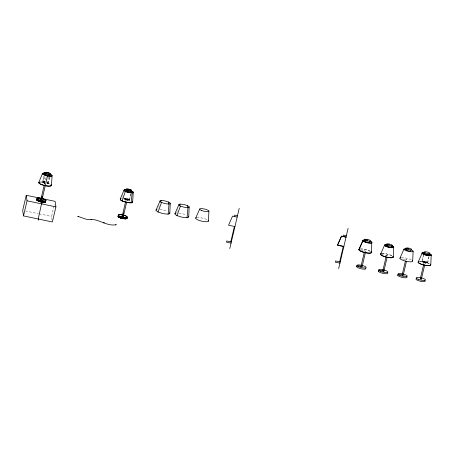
<?xml version="1.0" encoding="UTF-8"?>
<svg xmlns="http://www.w3.org/2000/svg" width="454" height="454" viewBox="0 0 454 454"><rect width="100%" height="100%" fill="white"/><g stroke="black" fill="none" stroke-linecap="round" stroke-linejoin="round"><path stroke-width="0.34" stroke-dasharray="2.27 1.7" d="M44.197 182.36L44.208 182.304A1.243 0.301 13.2 0 1 44.878 182.19M44.384 174.835L42.687 182.082A2.775 0.664 13.2 0 0 44.929 183.297A2.917 0.704 13.2 0 1 42.545 182.048L43.959 176.016M43.544 182.814L45.4 174.909M44.39 184.551L44.872 182.502M48.459 177.355L47.12 182.587M48.084 183.359L49.94 175.454M48.226 183.393L49.957 176.021M52.074 219.912L51.569 216.462L54.469 204.107M125.565 198.988L124.124 198.665L125.548 199.056M125.73 201.224L126.206 199.181L127.279 199.442M126.814 201.451L127.296 199.408L126.223 199.141M129.379 199.925A2.701 0.647 13.2 0 0 125.616 198.443A2.701 0.647 13.2 0 0 125.259 199.516A2.701 0.647 13.2 0 0 129.379 199.925L127.971 199.459A1.243 0.301 13.2 0 0 126.235 198.835A1.243 0.301 13.2 0 0 126.093 199.329A1.243 0.301 13.2 0 0 127.971 199.51L129.384 199.868M129.458 199.885L131.291 192.025M129.577 200.027L131.149 193.325M421.936 261.504L423.667 254.127M423.781 254.285L422.169 261.464L423.61 261.793M423.781 264.001C422.691 260.698 427.293 261.742 424.865 264.234M427.424 262.724L427.447 262.633A2.701 0.647 13.2 0 0 423.633 261.175A2.701 0.647 13.2 0 0 423.366 262.264A2.701 0.647 13.2 0 0 427.441 262.645L426.017 262.264M427.458 262.855A2.775 0.664 13.2 0 0 423.781 261.311A2.775 0.664 13.2 0 0 423.105 262.333A2.775 0.664 13.2 0 0 427.458 262.855L429.336 254.887M427.623 262.832L429.353 255.454M426.005 262.361L426.022 262.298A1.243 0.301 13.2 0 0 424.28 261.635A1.243 0.301 13.2 0 0 424.138 262.134A1.243 0.301 13.2 0 0 426.022 262.316L427.43 262.667M45.962 177.877L44.833 182.366A6.918 1.663 13.2 0 0 40.332 181.975M46.104 177.321L46.246 176.759M122.154 197.428L122.364 196.871M122.784 195.77L122.994 195.22M157.907 208.834L158.123 208.278M158.565 207.166L158.787 206.61M159.008 206.054L159.229 205.497M176.822 212.432L176.6 212.988L177.054 212.983M177.043 211.876L177.259 211.32M177.701 210.208L177.923 209.646M364.658 250.903L365.725 251.158M365.703 251.215L364.647 250.96M387.472 255.801L386.416 255.551L387.495 255.75M405.757 259.569L406.824 259.819L405.757 259.637M425.313 262.253L424.263 262.003M157.317 209.436L157.686 209.39M43.561 182.724L44.645 182.65M47.08 182.536L47.137 182.536A2.917 0.704 13.2 0 1 46.614 183.643M43.663 182.769L44.634 182.718M159.836 209.504L161.187 209.691A8.081 1.941 13.2 0 1 164.098 210.304L167.242 211.309M178.751 213.096L180.102 213.284A8.081 1.941 13.2 0 1 183.013 213.896L186.157 214.901M422.163 261.527L423.593 261.862M360.709 250.114L365.181 251.056M381.201 254.433L386.956 255.642M402.448 258.911L406.285 259.716M25.447 210.957L38.511 213.709M39.197 213.857L51.569 216.462M360.243 249.03A6.339 1.521 13.2 0 1 370.56 251.471M360.493 248.923A6.56 1.578 13.2 0 1 370.68 251.437M401.291 257.605A6.56 1.578 13.2 0 1 411.528 259.949M404.162 275.589A4.756 1.141 13.2 0 1 404.752 275.794M381.893 253.57A6.487 1.561 13.2 0 1 392.114 255.857M381.962 253.531A6.56 1.578 13.2 0 1 392.199 255.874M419.4 261.47A6.487 1.561 13.2 0 1 429.961 263.973A6.56 1.578 13.2 0 0 419.468 261.436M196.803 217.545A6.56 1.578 13.2 0 1 207.041 219.702M123.919 198.636A2.917 0.704 13.2 0 0 127.426 200.214A2.917 0.704 13.2 0 0 129.021 199.437A2.917 0.704 13.2 0 0 124.294 198.455A2.701 0.647 13.2 0 1 128.578 199.141A2.701 0.647 13.2 0 1 127.761 200.061A2.701 0.647 13.2 0 1 124.135 198.619M121.473 198.704A6.838 1.64 13.2 0 1 121.837 198.659M121.814 198.653A6.844 1.646 13.2 0 1 122.041 198.653M123.687 198.744A6.844 1.646 13.2 0 1 130.559 200.475M123.692 198.648A6.918 1.663 13.2 0 1 130.514 200.345M40.264 182.088A6.844 1.646 13.2 0 1 44.827 182.468M47.051 183.07A6.844 1.646 13.2 0 1 49.968 184.256M47.097 182.979A6.918 1.663 13.2 0 1 49.946 184.125M47.051 182.474A2.775 0.664 13.2 0 1 46.524 183.518M44.946 183.223A2.775 0.664 13.2 0 1 42.71 181.986A2.775 0.664 13.2 0 1 45.536 181.997M44.838 182.724A1.243 0.301 13.2 0 1 44.208 182.309M47.034 182.542A2.775 0.664 13.2 0 1 46.552 183.592M42.687 182.082A2.775 0.664 13.2 0 1 45.281 182.014M42.545 182.048A2.917 0.704 13.2 0 1 45.275 181.98M423.014 262.344A2.917 0.704 13.2 0 0 427.6 262.889A2.917 0.704 13.2 0 0 423.73 261.266A2.917 0.704 13.2 0 0 423.014 262.344M126.036 199.385A1.243 0.301 13.2 0 0 127.954 199.59A1.243 0.301 13.2 0 0 126.263 198.909A1.243 0.301 13.2 0 0 126.036 199.385"/><path stroke-width="0.68" d="M44.464 202.109L43.839 202.149C42.744 202.143 44.974 202.319 44.146 201.985L44.01 202.325L44.424 202.109M169.785 213.397L170.239 203.483M188.716 216.904L189.165 207.013M208.454 221.126L208.908 211.104M371.361 252.356L371.809 242.527M393.272 256.975L393.72 247.18L391.155 246.636M412.675 261.061L413.123 251.193M430.778 264.875L431.226 255.08L428.377 254.478M91.033 219.713L91.038 219.764M91.379 219.815L91.39 219.617M51.472 185.368L52.085 175.681M132.642 202.053L133.255 192.343M78.207 216.269L77.997 216.66L77.952 216.297M103.943 222.556L103.835 223.016L104.119 222.715M38.232 220.19L38.522 217.892A4.495 0.409 -78.1 0 1 38.817 216.297L41.428 204.209L42.023 203.511L40.815 202.592L41.257 202.161L41.161 201.417A10.3 0.942 -78.1 0 1 41.155 201.349M156.42 209.686L156.085 209.958A8.081 1.941 13.2 0 0 156.193 210.718L158.066 212.012L161.698 213.221A8.081 1.941 13.2 0 0 164.609 213.834L168.111 214.129L169.036 204.045L170.188 203.613A6.288 1.51 13.2 0 0 170.102 203.04L168.746 202.081L166.028 201.19A6.288 1.51 13.2 0 0 163.843 200.725L161.215 200.492L160.063 200.923L156.011 210.123M175.59 213.17L175 213.55A8.081 1.941 13.2 0 0 175.108 214.311L176.981 215.61L180.613 216.813A8.081 1.941 13.2 0 0 183.524 217.426L187.025 217.727L187.95 207.637L189.102 207.206A6.288 1.51 13.2 0 0 189.017 206.638L187.661 205.673L184.943 204.782A6.288 1.51 13.2 0 0 182.758 204.323L180.13 204.084L178.978 204.521A6.288 1.51 13.2 0 0 179.058 205.089L180.414 206.054L183.138 206.945A6.288 1.51 13.2 0 0 185.323 207.404L187.95 207.637M131.121 202.796L132.159 192.91M168.559 203.846L168.746 202.081M187.474 207.444L187.661 205.673M131.83 191.719L131.898 191.134A5.312 1.277 13.2 0 0 131.257 190.901M39.294 182.287A6.844 1.646 13.2 0 0 38.8 182.78A6.844 1.646 13.2 0 0 45.304 185.737L47.454 175.919A5.312 1.277 13.2 0 0 52.028 175.664A5.312 1.277 13.2 0 0 49.713 174.211M41.365 198.466L26.241 195.277L22.7 210.378L23.5 215.9L52.375 221.983L55.916 206.876L55.11 201.36L42.738 198.756M23.5 215.9L27.047 200.799L26.241 195.277M38.721 201.026L38.045 200.719L38.681 201.281M38.993 201.048L38.533 201.287L38.074 200.776M44.231 185.232L40.871 199.544L41.422 199.556L41.155 199.72A1.317 0.812 -65.6 0 1 40.854 200.118L40.673 200.276M41.2 200.549L42.233 196.151M45.292 185.527L41.899 200.078M44.151 201.968L43.533 202.002M123.284 216.484L122.211 216.229L125.565 201.905M122.188 218.266L123.119 218.567L122.194 218.226A4.336 1.044 13.2 0 0 126.779 218.158M122.699 216.564L123.584 212.795M126.655 202.132L123.301 216.444L122.228 216.183M126.558 218.158L126.433 218.408M230.791 241.823L234.4 226.438M229.775 248.588L239.207 208.386M339.683 261.827L343.286 246.443M338.661 268.592L348.093 228.39M356.662 266.646L356.94 265.465L361.577 266.441M361.032 266.322L364.324 252.276M365.408 252.532L362.116 266.577L361.032 266.333M378.432 271.231L378.71 270.051L383.346 271.027M386.093 256.868L382.801 270.913L383.874 271.174M383.885 271.163L387.177 257.117M397.761 275.306L398.039 274.125L402.675 275.101M405.428 260.937L402.131 274.982L403.203 275.249L406.512 261.192M423.622 264.676L420.308 278.813L420.637 278.756M421.091 278.858L421.363 279.085L424.711 264.903M122.081 200.889L125.349 191.474M158.066 212.012L161.499 202.456L160.143 201.497A6.288 1.51 13.2 0 1 160.063 200.923M176.981 215.61L180.414 206.054M124.884 190.254L125.094 189.698M160.551 202.161L161.215 200.492M179.466 205.753L180.13 204.084M38.686 182.673L42.46 173.649A5.312 1.277 13.2 0 1 45.167 173.156M120.253 199.113L124.021 190.147M199.681 209.044L195.68 218.119M358.791 249.711L362.797 240.592L365.43 241.148M359.006 249.757L362.996 240.671M380.56 254.297L384.566 245.177L388.022 245.977M399.889 258.371L403.895 249.252L406.529 249.808M418.134 262.213L422.112 253.162L425.245 253.82M174.955 213.635L178.944 204.578M118.721 216.694C118.449 217.602 118.324 215.616 118.46 216.938M116.184 224.673L115.838 224.577L115.861 224.98M118.659 216.978L118.437 216.626L118.857 216.717M40.945 199.317L41.779 199.437M41.893 200.118C40.145 200.118 41.513 199.647 41.348 199.817M123.193 216.104L122.257 216.047M122.132 216.462L123.25 216.717M123.21 216.779L122.143 216.524M123.113 218.425L122.801 218.805L122.188 218.226M122.262 215.962L123.312 216.303M361.049 266.288L362.116 266.543M382.818 270.879L383.885 271.129M41.07 199.51L41.808 199.448M403.18 275.26L402.148 275.016M421.352 279.091L420.313 278.835M116.003 224.775C106.355 226.597 98.234 217.971 88.405 219.6A6.254 1.504 13.2 0 1 86.084 219.208L78.054 216.416M121.309 216.785L121.99 216.598A1.317 1.271 -8.3 0 0 122.387 216.269L122.813 216.206M168.111 214.129L169.711 213.567A8.081 1.941 13.2 0 0 169.603 212.807M187.025 217.727L188.626 217.16A8.081 1.941 13.2 0 0 188.518 216.399L188.325 216.183M38.034 200.753L38.953 201.037L38.539 201.292M43.697 202.336L44.157 202.393M169.036 204.045L166.408 203.806A6.288 1.51 13.2 0 1 164.223 203.347L161.499 202.456M346.379 235.705L343.508 235.104L343.678 236.562M367.729 240.206L364.857 239.604L365.027 241.063M389.498 244.797L386.626 244.19L386.797 245.648M408.827 248.866L405.955 248.264L406.126 249.723M346.061 237.062L341.442 236.091L337.441 245.211L343.831 246.556M346.027 237.204L341.527 236.256L337.64 245.109L343.865 246.42M237.487 215.701L234.616 215.1L234.792 216.558M237.17 217.057L232.556 216.087L228.555 225.207L234.945 226.552M340.222 261.941L335.591 260.965L335.313 262.145L339.944 263.121M122.217 218.283L122.342 218.652L123.079 218.561M231.336 241.937L226.705 240.961L226.427 242.141L231.058 243.117M27.047 200.799L55.916 206.876M41.428 199.834L40.871 199.595M41.393 199.618L41.944 199.794M126.865 218.124A4.472 1.073 13.2 0 1 122.285 218.334A4.472 1.073 13.2 0 1 118.278 216.11A4.495 1.078 13.2 0 0 122.228 218.346A4.495 1.078 13.2 0 0 126.882 218.147M126.916 217.988A4.648 1.118 13.2 0 1 122.376 218.419A4.648 1.118 13.2 0 1 118.222 216.002M126.944 217.801A4.756 1.141 13.2 0 1 122.393 218.34A4.756 1.141 13.2 0 1 118.261 215.815M370.055 241.256A4.512 1.084 13.2 0 1 370.538 243.032A4.512 1.084 13.2 0 1 363.909 241.466A4.512 1.084 13.2 0 1 365.243 240.115M371.213 252.044A6.339 1.521 13.2 0 1 364.817 252.532A6.339 1.521 13.2 0 1 359.352 249.252M371.088 251.737A6.56 1.578 13.2 0 1 365.198 252.674A6.56 1.578 13.2 0 1 359.267 249.138M370.299 241.29A4.739 1.141 13.2 0 1 370.566 243.111A4.739 1.141 13.2 0 1 363.62 241.397A4.739 1.141 13.2 0 1 365.334 240.064M365.697 268.218A4.756 1.141 13.2 0 1 361.14 268.762A4.756 1.141 13.2 0 1 357.009 266.231M369.539 241.761A2.446 0.585 13.2 0 1 367.417 242.164A2.446 0.585 13.2 0 1 365.277 240.824M412.476 260.675A6.56 1.578 13.2 0 1 405.615 261.175A6.56 1.578 13.2 0 1 400.559 257.736M411.137 249.842A4.739 1.141 13.2 0 1 411.897 251.76A4.739 1.141 13.2 0 1 404.917 250.165A4.739 1.141 13.2 0 1 406.143 248.701M406.54 276.668A4.756 1.141 13.2 0 1 402.244 277.422A4.756 1.141 13.2 0 1 398.402 274.806M410.637 250.421A2.446 0.585 13.2 0 1 409.922 251.017A2.446 0.585 13.2 0 1 406.846 250.29A2.446 0.585 13.2 0 1 406.546 249.45M392.858 256.323A6.56 1.578 13.2 0 1 386.74 257.214A6.56 1.578 13.2 0 1 381.224 253.661A6.487 1.561 13.2 0 0 386.564 257.151A6.487 1.561 13.2 0 0 392.965 256.47M392.069 245.875A4.739 1.141 13.2 0 1 392.335 247.697A4.739 1.141 13.2 0 1 385.389 245.983A4.739 1.141 13.2 0 1 387.103 244.649M387.466 272.809A4.756 1.141 13.2 0 1 382.745 273.308A4.756 1.141 13.2 0 1 378.914 270.771M391.229 246.289A2.446 0.585 13.2 0 1 389.271 246.772A2.446 0.585 13.2 0 1 387.046 245.41M391.898 245.898A4.676 1.124 13.2 0 1 392.404 247.742A4.676 1.124 13.2 0 1 385.542 246.119A4.676 1.124 13.2 0 1 386.916 244.723M429.405 253.803A4.676 1.124 13.2 0 1 429.904 255.647A4.676 1.124 13.2 0 1 423.043 254.024A4.739 1.141 13.2 0 1 424.32 252.526M424.422 252.623A4.676 1.124 13.2 0 0 423.043 254.024A4.739 1.141 13.2 0 0 430.069 255.591A4.739 1.141 13.2 0 0 429.308 253.673M418.73 261.606A6.487 1.561 13.2 0 0 423.769 264.983A6.487 1.561 13.2 0 0 430.63 264.557A6.56 1.578 13.2 0 1 423.786 265.005A6.56 1.578 13.2 0 1 418.73 261.561M428.843 254.348A2.775 0.664 13.2 0 1 428.349 255.165A2.775 0.664 13.2 0 1 424.666 254.291A2.775 0.664 13.2 0 1 424.649 253.355M428.809 254.115A2.917 0.704 13.2 0 1 428.542 255.074A2.917 0.704 13.2 0 1 424.524 254.121A2.917 0.704 13.2 0 1 424.791 253.167M424.853 280.606A4.756 1.141 13.2 0 1 420.251 281.213A4.756 1.141 13.2 0 1 416.579 278.637M428.814 254.251A2.446 0.585 13.2 0 1 428.094 254.847A2.446 0.585 13.2 0 1 425.023 254.115A2.446 0.585 13.2 0 1 424.723 253.275M208.131 220.445A6.56 1.578 13.2 0 1 201.627 221.138A6.56 1.578 13.2 0 1 196.338 217.642M130.429 191.361A2.775 0.664 13.2 0 1 130.633 192.354A2.775 0.664 13.2 0 1 126.893 191.611A2.775 0.664 13.2 0 1 126.428 190.567A2.446 0.585 13.2 0 0 128.896 191.906A2.446 0.585 13.2 0 0 130.593 191.333M130.763 191.316A2.917 0.704 13.2 0 1 130.644 192.269A2.917 0.704 13.2 0 1 126.757 191.452A2.917 0.704 13.2 0 1 126.343 190.385M120.753 198.88A6.844 1.646 13.2 0 0 122.154 200.963A6.844 1.646 13.2 0 0 131.007 202.83A6.844 1.646 13.2 0 0 132.313 201.621M120.747 198.761A6.918 1.663 13.2 0 0 122.126 200.889A6.918 1.663 13.2 0 0 131.081 202.773A6.918 1.663 13.2 0 0 132.307 201.457M125.457 191.418A5.238 1.26 13.2 0 1 125.202 189.687A5.238 1.26 13.2 0 1 126.462 189.749M131.41 190.918A5.238 1.26 13.2 0 1 131.825 191.083A5.238 1.26 13.2 0 1 132.069 192.808A5.238 1.26 13.2 0 1 125.446 191.412M126.422 189.783A5.312 1.277 13.2 0 0 125.134 189.721A5.312 1.277 13.2 0 0 125.395 191.474A5.312 1.277 13.2 0 0 132.114 192.893A5.312 1.277 13.2 0 0 131.853 191.134M122.262 218.192A4.336 1.044 13.2 0 1 118.346 216.149M118.766 215.877A4.336 1.044 13.2 0 1 118.908 215.843M126.683 218.147A4.319 1.039 13.2 0 1 122.574 218.442A4.319 1.039 13.2 0 1 118.324 216.337M45.292 185.731A6.844 1.646 13.2 0 0 51.325 185.419A6.844 1.646 13.2 0 0 51.035 185.005M47.46 175.908A5.312 1.277 13.2 0 1 42.523 173.661M42.602 173.621A5.238 1.26 13.2 0 0 47.471 175.829A5.238 1.26 13.2 0 0 51.972 175.59A5.238 1.26 13.2 0 0 49.69 174.16M42.602 173.621A5.238 1.26 13.2 0 1 45.218 173.122M39.311 182.162A6.918 1.663 13.2 0 0 38.749 182.69A6.918 1.663 13.2 0 0 45.326 185.675A6.918 1.663 13.2 0 0 51.41 185.351A6.918 1.663 13.2 0 0 51.024 184.846M49.242 174.694A2.446 0.585 13.2 0 1 48.958 175.403A2.446 0.585 13.2 0 1 45.888 174.784A2.446 0.585 13.2 0 1 45.15 173.865M49.248 174.801A2.775 0.664 13.2 0 1 49.168 175.715A2.775 0.664 13.2 0 1 45.462 174.938A2.775 0.664 13.2 0 1 45.099 173.922M49.554 174.75A2.917 0.704 13.2 0 1 49.106 175.63A2.917 0.704 13.2 0 1 45.213 174.716A2.917 0.704 13.2 0 1 45.184 173.729M45.536 201.383A4.472 1.073 13.2 0 1 40.9 201.582A4.472 1.073 13.2 0 1 36.978 199.346A4.648 1.118 13.2 0 0 40.86 201.741A4.648 1.118 13.2 0 0 45.565 201.349M45.599 201.162A4.756 1.141 13.2 0 1 40.383 201.536A4.756 1.141 13.2 0 1 37.58 199.034M45.434 201.349A4.472 1.073 13.2 0 1 41.013 201.712A4.472 1.073 13.2 0 1 37.007 199.408A4.495 1.078 13.2 0 0 41.008 201.735A4.495 1.078 13.2 0 0 45.428 201.338M45.406 201.36A4.336 1.044 13.2 0 1 41.059 201.587A4.336 1.044 13.2 0 1 37.041 199.442M45.275 201.355A4.336 1.044 13.2 0 1 41.325 201.809A4.336 1.044 13.2 0 1 36.995 199.607M45.247 201.372A4.319 1.039 13.2 0 1 41.32 201.826A4.319 1.039 13.2 0 1 37.012 199.635M118.823 216.473L118.403 216.422L118.812 216.518M120.055 216.575A4.756 1.141 13.2 0 0 127.392 217.37A4.756 1.141 13.2 0 0 120.895 214.742A4.756 1.141 13.2 0 0 120.055 216.575M120.14 216.467A4.648 1.118 13.2 0 0 127.307 217.239A4.648 1.118 13.2 0 0 120.963 214.674A4.648 1.118 13.2 0 0 120.14 216.467M358.847 266.787A4.756 1.141 13.2 0 0 366.185 267.576A4.756 1.141 13.2 0 0 359.687 264.954A4.756 1.141 13.2 0 0 358.847 266.787M366.038 240.421A2.945 0.709 13.2 0 0 370.589 240.915A2.945 0.709 13.2 0 0 366.56 239.286A2.945 0.709 13.2 0 0 366.038 240.421M399.946 275.447A4.756 1.141 13.2 0 0 407.289 276.236A4.756 1.141 13.2 0 0 400.791 273.614A4.756 1.141 13.2 0 0 399.946 275.447M407.136 249.081A2.945 0.709 13.2 0 0 411.687 249.575A2.945 0.709 13.2 0 0 407.658 247.946A2.945 0.709 13.2 0 0 407.136 249.081M380.617 271.373A4.756 1.141 13.2 0 0 387.96 272.167A4.756 1.141 13.2 0 0 381.456 269.54A4.756 1.141 13.2 0 0 380.617 271.373M387.807 245.007A2.945 0.709 13.2 0 0 392.358 245.501A2.945 0.709 13.2 0 0 388.329 243.872A2.945 0.709 13.2 0 0 387.807 245.007M418.123 279.278A4.756 1.141 13.2 0 0 425.46 280.067A4.756 1.141 13.2 0 0 418.963 277.445A4.756 1.141 13.2 0 0 418.123 279.278M425.313 252.912A2.945 0.709 13.2 0 0 429.859 253.4A2.945 0.709 13.2 0 0 425.835 251.777A2.945 0.709 13.2 0 0 425.313 252.912M201.576 210.474A4.739 1.141 13.2 0 0 208.885 211.263A4.739 1.141 13.2 0 0 202.416 208.653A4.739 1.141 13.2 0 0 201.576 210.474M127.353 190.095A2.792 0.67 13.2 0 0 131.666 190.561A2.792 0.67 13.2 0 0 127.846 189.023A2.792 0.67 13.2 0 0 127.353 190.095M127.262 190.243A2.894 0.698 13.2 0 0 131.734 190.725A2.894 0.698 13.2 0 0 127.773 189.125A2.894 0.698 13.2 0 0 127.262 190.243M46.002 173.456A2.792 0.67 13.2 0 0 50.315 173.922A2.792 0.67 13.2 0 0 46.495 172.378A2.792 0.67 13.2 0 0 46.002 173.456M45.911 173.598A2.894 0.698 13.2 0 0 50.383 174.081A2.894 0.698 13.2 0 0 46.427 172.486A2.894 0.698 13.2 0 0 45.911 173.598M38.704 199.936A4.756 1.141 13.2 0 0 46.041 200.725A4.756 1.141 13.2 0 0 39.543 198.103A4.756 1.141 13.2 0 0 38.704 199.936M38.789 199.822A4.648 1.118 13.2 0 0 45.956 200.594A4.648 1.118 13.2 0 0 39.611 198.029A4.648 1.118 13.2 0 0 38.789 199.822"/></g></svg>
